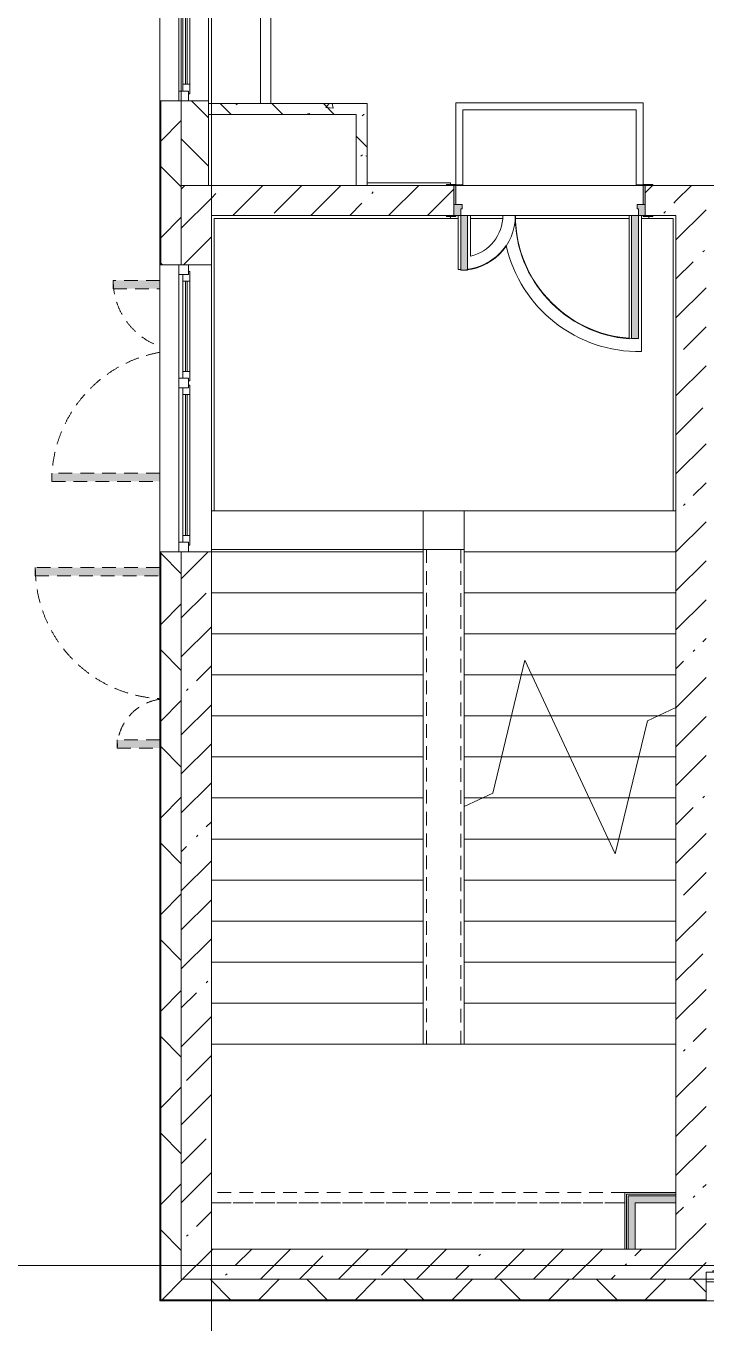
# Model space of a CAD drawing. Header units: millimetres. Extents: x 81663 to 277412, y -8553 to 29000.
# Drawn here: x 146981 to 151958, y -420 to 9067 of the extents above; entities that cross this region are included whole.
import ezdxf

# ---------------------------------------------------------------- set-up
doc = ezdxf.new("R2010")
doc.units = ezdxf.units.MM
doc.linetypes.add('200_ШТРИХ__ш1_п0_6_', pattern=[160, 100, -60])
doc.linetypes.add('Осевая', pattern=[3175, 635, -476.25, 1587.5, -476.25])
for name, color, linetype, lineweight in [('A-DETL-MBND', 7, '200_ШТРИХ__ш1_п0_6_', 9), ('A-GLAZ-2', 7, 'Continuous', 5), ('A-WALL', 7, 'Continuous', 9), ('A-WALL-4', 7, 'Continuous', 5), ('I-WALL-3', 7, 'Continuous', 5), ('S-STRS-2', 7, 'Continuous', 5), ('S-STRS-MBND-1', 7, 'Continuous', 5), ('Оси', 7, 'Continuous', 9), ('Оси-2', 7, 'Осевая', 9)]:
    doc.layers.add(name, color=color, linetype=linetype, lineweight=lineweight)
for name, color, linetype, lineweight, true_color in [('A-DOOR-2', 7, 'Continuous', 5, 0xe2e2e2), ('A-DOOR-3', 7, 'Continuous', 5, 0xaaaaaa), ('A-DOOR-FRAM-1', 7, 'Continuous', 5, 0xe2e2e2), ('A-DOOR-FRAM-3', 7, 'Continuous', 5, 0xaaaaaa), ('A-FLOR-2', 7, 'Continuous', 5, 0xaaaaaa), ('I-WALL-2', 7, 'Continuous', 9, 0xe7e7e7), ('I-WALL-5', 7, 'Continuous', 5, 0x787878)]:
    doc.layers.add(name, color=color, linetype=linetype, lineweight=lineweight, true_color=true_color)
pattern_1 = [(45, (148228.23, 0), (-353.5534, 353.5534), []), (135, (148228.23, 0), (-353.5534, -353.5534), [])]
pattern_2 = [(45, (148228.23, 0), (-285.123, 285.123), []), (45, (148513.35, 0), (-285.123, 285.123), [504.031, -100.806, 16.764, -84.042])]
pattern_3 = [(135, (148228.23, 0), (-377.17, -377.17), [533.4, -88.9, 17.78, -88.9]), (135, (148228.23, 376.94), (-377.17, -377.17), []), (50, (148228.23, 0), (637.645, -55.787), [66.675, -733.425]), (355, (148228.2, 0), (-123.35, 668.7), [53.34, -586.74]), (100.451, (148281.37, -4.65), (514.3, 612.91), [56.665, -623.315]), (46.184, (148228.2, 177.8), (948.78, -147.15), [100.01, -1100.14]), (96.636, (148307.3, 165.5), (830.91, 866), [85, -934.97]), (351.184, (148228.2, 177.8), (830.92, 865.99), [80.01, -880.11]), (21, (148317.13, 133.35), (530.65, -357.928), [66.675, -733.425]), (326, (148317.1, 133.35), (216.31, 644.66), [53.34, -586.74]), (71.451, (148361.35, 103.5), (746.96, 286.724), [56.665, -623.315]), (37.5, (148228.23, 0), (10.8105, 295.9426), [16.764, -562.864, 16.764, -578.866, -588.962]), (37.5, (148228.23, 0), (10.8105, 295.9426), [-1175.258, 16.764, -572.198]), (7.5, (148228.23, 0), (233.869, 350.632), [16.764, -322.834, 16.764, -549.529, -224.472]), (7.5, (148228.23, 0), (233.869, 350.632), [-905.89, 16.764, -207.708]), (327.5, (148029.98, 0), (474.568, -20.051), [16.764, -205.486, 16.764, -676.656, -920.115]), (327.5, (148029.98, 0), (474.568, -20.051), [-915.67, 16.764, -903.35]), (317.5, (147941.1, 0), (518.452, 88.993), [16.764, -272.16, 16.764, -443.738, -653.415]), (317.5, (147941.1, 0), (518.452, 88.993), [-749.427, 16.764, -636.65])]

# ---------------------------------------------------------------- blocks, each defined once
blk = doc.blocks.new('120_Окно_СКБ_1Ст - 120_Окно_СКБ_1Ст 900х2500_h_-22445987-2_5_3_птичка')
at = {"layer": 'A-GLAZ-2'}
for p, q in [((-450, -127), (-450, -57)), ((-450, -57), (-380, -57)), ((450, -57), (-450, -57)), ((-380, -57), (-380, -127)), ((380, -87), (-380, -87)), ((-380, -87), (-380, -127)), ((-330, -137), (-330, -87)), ((330, -137), (330, -87)), ((380, -127), (380, -57)), ((380, -57), (450, -57)), ((380, -127), (380, -87)), ((450, -57), (450, -127)), ((-380, -127), (-450, -127)), ((-450, -127), (-400, -127)), ((-380, -127), (-400, -127)), ((-400, -127), (-400, -137)), ((-400, -137), (400, -137)), ((400, -137), (-400, -137)), ((-330, -107), (330, -107)), ((330, -117), (-330, -117)), ((450, -127), (380, -127)), ((400, -127), (380, -127)), ((400, -127), (450, -127)), ((400, -137), (400, -127))]:
    blk.add_line(p, q, dxfattribs=at)
blk = doc.blocks.new('110_Дверь_СКБ_2Ст - Д-1 Лестничная клетка EIS60-24280000-2_5_3_птичка')
at = {"layer": 'A-DOOR-2'}
for points in [[(-637.5, 1010), (-637.5, 110), (-587.5, 110), (-587.5, 1010)], [(612.5, 510), (612.5, 110), (662.5, 110), (662.5, 510)], [(712.5, 30), (697.5, 30), (697.5, -110), (712.5, -110)]]:
    blk.add_hatch(color=256, dxfattribs=at).paths.add_polyline_path(points)
h = blk.add_hatch(color=256, dxfattribs=at)
h.paths.add_polyline_path([(712.5, 110), (662.5, 110), (662.5, 60), (652.5, 60), (652.5, 30), (712.5, 30), (712.5, 39.7)])
h.paths.add_polyline_path([(-687.5, 110), (-687.5, 30), (-627.5, 30), (-627.5, 60), (-637.5, 60), (-637.5, 110)])
at = {"layer": 'A-DOOR-FRAM-1'}
for points in [[(-742.5, 118), (-742.5, 110), (-672.5, 110), (-672.5, 118)], [(697.5, 118), (697.5, 110), (767.5, 110), (767.5, 118)], [(-672.5, 30), (-687.5, 30), (-687.5, -110), (-672.5, -110)], [(-672.5, -110), (-742.5, -110), (-742.5, -118), (-672.5, -118)], [(697.5, -110), (697.5, -118), (767.5, -118), (767.5, -110)]]:
    blk.add_hatch(color=256, dxfattribs=at).paths.add_polyline_path(points)
at = {"layer": 'A-DOOR-3'}
for p, q in [((-637.5, 1010), (-637.5, 110)), ((-587.5, 1010), (-637.5, 1010)), ((-587.5, 110), (-587.5, 1010)), ((662.5, 510), (612.5, 510)), ((612.5, 510), (612.5, 110)), ((662.5, 110), (662.5, 510)), ((-637.5, 110), (-587.5, 110)), ((612.5, 110), (662.5, 110))]:
    blk.add_line(p, q, dxfattribs=at)
for centre, radius, start, end in [((-637.5, 110), 900, 0, 90), ((662.5, 110), 400, 90, 180)]:
    blk.add_arc(centre, radius, start, end, dxfattribs=at)
at = {"layer": 'A-DOOR-FRAM-3'}
for p, q in [((-672.5, 118), (-742.5, 118)), ((-742.5, 118), (-742.5, 110)), ((-742.5, 110), (-672.5, 110)), ((-637.5, 110), (-687.5, 110)), ((-687.5, 110), (-687.5, 30)), ((-672.5, 110), (-672.5, 118)), ((-637.5, 60), (-637.5, 110)), ((662.5, 110), (662.5, 60)), ((712.5, 110), (662.5, 110)), ((767.5, 118), (697.5, 118)), ((697.5, 118), (697.5, 110)), ((697.5, 110), (767.5, 110)), ((712.5, 30), (712.5, 110)), ((767.5, 110), (767.5, 118)), ((-687.5, 30), (-627.5, 30)), ((-672.5, 30), (-687.5, 30)), ((-687.5, 30), (-687.5, -110)), ((-672.5, -110), (-672.5, 30)), ((-627.5, 60), (-637.5, 60)), ((-627.5, 30), (-627.5, 60)), ((662.5, 60), (652.5, 60)), ((652.5, 60), (652.5, 30)), ((652.5, 30), (712.5, 30)), ((712.5, 30), (697.5, 30)), ((697.5, 30), (697.5, -110)), ((712.5, -110), (712.5, 30)), ((-672.5, -110), (-742.5, -110)), ((-742.5, -110), (-742.5, -118)), ((-742.5, -118), (-672.5, -118)), ((-687.5, -110), (-672.5, -110)), ((-672.5, -118), (-672.5, -110)), ((697.5, -110), (712.5, -110)), ((767.5, -110), (697.5, -110)), ((697.5, -110), (697.5, -118)), ((697.5, -118), (767.5, -118)), ((767.5, -118), (767.5, -110))]:
    blk.add_line(p, q, dxfattribs=at)
blk = doc.blocks.new('120_Окно_СКБ_2Ст - 120_Окно_СКБ_2Ст 2100х2500 _мал створка справа_-22445857-2_5_3_птичка')
at = {"layer": 'A-GLAZ-2'}
for p, q in [((-1050, -127), (-1050, -57)), ((-1050, -57), (-980, -57)), ((1050, -57), (-1050, -57)), ((-980, -57), (-980, -127)), ((150, -87), (-980, -87)), ((-980, -87), (-980, -127)), ((-930, -137), (-930, -87)), ((100, -137), (100, -87)), ((150, -127), (150, -57)), ((150, -57), (220, -57)), ((150, -127), (150, -87)), ((220, -57), (220, -127)), ((980, -87), (220, -87)), ((220, -87), (220, -127)), ((270, -137), (270, -87)), ((930, -137), (930, -87)), ((980, -127), (980, -57)), ((980, -57), (1050, -57)), ((980, -127), (980, -87)), ((1050, -57), (1050, -127)), ((-980, -127), (-1050, -127)), ((-1050, -127), (-1000, -127)), ((-980, -127), (-1000, -127)), ((-1000, -127), (-1000, -137)), ((-1000, -137), (170, -137)), ((170, -137), (-1000, -137)), ((-930, -107), (100, -107)), ((100, -117), (-930, -117)), ((220, -127), (150, -127)), ((170, -127), (150, -127)), ((170, -127), (200, -127)), ((170, -137), (170, -127)), ((220, -127), (200, -127)), ((200, -127), (200, -137)), ((200, -137), (1000, -137)), ((1000, -137), (200, -137)), ((270, -107), (930, -107)), ((930, -117), (270, -117)), ((1050, -127), (980, -127)), ((1000, -127), (980, -127)), ((1000, -127), (1050, -127)), ((1000, -137), (1000, -127))]:
    blk.add_line(p, q, dxfattribs=at)
blk = doc.blocks.new('120_Окно_СКБ_2Ст - 120_Окно_СКБ_2Ст 2100х2400 _мал створка справа_-22446225-2_5_3_птичка')
at = {"layer": 'A-GLAZ-2'}
for p, q in [((-1050, -127), (-1050, -57)), ((-1050, -57), (-980, -57)), ((1050, -57), (-1050, -57)), ((-980, -57), (-980, -127)), ((150, -87), (-980, -87)), ((-980, -87), (-980, -127)), ((-930, -137), (-930, -87)), ((100, -137), (100, -87)), ((150, -127), (150, -57)), ((150, -57), (220, -57)), ((150, -127), (150, -87)), ((220, -57), (220, -127)), ((980, -87), (220, -87)), ((220, -87), (220, -127)), ((270, -137), (270, -87)), ((930, -137), (930, -87)), ((980, -127), (980, -57)), ((980, -57), (1050, -57)), ((980, -127), (980, -87)), ((1050, -57), (1050, -127)), ((-980, -127), (-1050, -127)), ((-1050, -127), (-1000, -127)), ((-980, -127), (-1000, -127)), ((-1000, -127), (-1000, -137)), ((-1000, -137), (170, -137)), ((170, -137), (-1000, -137)), ((-930, -107), (100, -107)), ((100, -117), (-930, -117)), ((220, -127), (150, -127)), ((170, -127), (150, -127)), ((170, -127), (200, -127)), ((170, -137), (170, -127)), ((220, -127), (200, -127)), ((200, -127), (200, -137)), ((200, -137), (1000, -137)), ((1000, -137), (200, -137)), ((270, -107), (930, -107)), ((930, -117), (270, -117)), ((1050, -127), (980, -127)), ((1000, -127), (980, -127)), ((1000, -127), (1050, -127)), ((1000, -137), (1000, -127))]:
    blk.add_line(p, q, dxfattribs=at)
blk = doc.blocks.new('110_Дверь_СКБ_2Ст_Наружная - ДН-1_л__ Двухстворчатая 1350 х3200 _ЛК_ в свету с верхним остеклением 2-22796854-2_5_3_птичка')
at = {"layer": 'A-DETL-MBND'}
for points in [[(-715.5, 869), (-715.5, 79), (-655.5, 79), (-655.5, 869)], [(694.5, 419), (694.5, 79), (754.5, 79), (754.5, 419)]]:
    blk.add_hatch(color=256, dxfattribs=at).paths.add_polyline_path(points)
for p, q in [((-715.5, 869), (-715.5, 79)), ((-655.5, 869), (-715.5, 869)), ((-655.5, 79), (-655.5, 869)), ((754.5, 419), (694.5, 419)), ((694.5, 419), (694.5, 79)), ((754.5, 79), (754.5, 419))]:
    blk.add_line(p, q, dxfattribs=at)
for centre, radius, start, end in [((-715.5, -91), 960, 10.26296, 90), ((754.5, -91), 510, 90, 160.40155)]:
    blk.add_arc(centre, radius, start, end, dxfattribs=at)
blk = doc.blocks.new('110_Дверь_СКБ_2Ст_Наружная - ДН-3_л__ Двухстворчатая 1200 х3200 из подвала EI30-23666533-2_5_3_птичка')
at = {"layer": 'A-DETL-MBND'}
for points in [[(619.5, 989), (619.5, 79), (679.5, 79), (679.5, 989)], [(-640.5, 79), (-580.5, 79), (-580.5, 389), (-640.5, 389)]]:
    blk.add_hatch(color=256, dxfattribs=at).paths.add_polyline_path(points)
for p, q in [((679.5, 989), (619.5, 989)), ((619.5, 989), (619.5, 79)), ((679.5, 79), (679.5, 989)), ((-640.5, 389), (-640.5, 79)), ((-580.5, 389), (-640.5, 389)), ((-580.5, 79), (-580.5, 389))]:
    blk.add_line(p, q, dxfattribs=at)
for centre, radius, start, end in [((679.5, 29), 960, 90, 176.98148), ((-640.5, 29), 360, 8.16602, 90)]:
    blk.add_arc(centre, radius, start, end, dxfattribs=at)
blk = doc.blocks.new('Зашивка приборов отопления15 - Зашивка приборов отопления-33281080-2_5_3_птичка')
at = {"layer": 'A-DETL-MBND'}
for p, q in [((3135, 535), (110, 535)), ((3135, 460), (110, 460)), ((110, 460), (3135, 460))]:
    blk.add_line(p, q, dxfattribs=at)
blk = doc.blocks.new('Зашивка приборов отопления42 - Зашивка приборов отопления-33374801-2_5_3_птичка')
at = {"layer": 'A-WALL-4'}
for p, q in [((37471.9, 23439), (35371.9, 23439)), ((37471.9, 23079), (37471.9, 23439)), ((35371.9, 23079), (37471.9, 23079)), ((37471.9, 23079), (35371.9, 23079)), ((37471.9, 23004), (37471.9, 23079)), ((35371.9, 23004), (37471.9, 23004))]:
    blk.add_line(p, q, dxfattribs=at)

msp = doc.modelspace()

# ---------------------------------------------------------------- hatches: boundary and pattern name
at = {"layer": 'A-WALL-4'}
h = msp.add_hatch(dxfattribs=at)
h.set_pattern_fill('FP_48', color=256, style=0, pattern_type=2)
h.set_pattern_definition(pattern_1)
h.paths.add_polyline_path([(148118.2, -100), (148118.2, 5220), (147968.2, 5220), (147968.2, -100)])
h.paths.add_polyline_path([(147968.2, 7320), (148118.2, 7320), (148118.2, 8520), (147968.2, 8520), (147968.2, 7750.3)])
h.paths.add_polyline_path([(148012.5, 10620), (148118.2, 10620), (148118.2, 11520), (147968.2, 11520), (147968.2, 10620)])
h.paths.add_polyline_path([(148118.2, 13120), (148118.2, 15350), (147968.2, 15350), (147968.2, 13120)])
h = msp.add_hatch(dxfattribs=at)
h.set_pattern_fill('FP_58', color=256, style=0, pattern_type=2)
h.set_pattern_definition([(135, (148228.23, 0), (-176.7767, -176.7767), [])])
h.paths.add_polyline_path([(148318.2, 7900), (148318.2, 8520), (148118.2, 8520), (148118.2, 7900)])
h.paths.add_polyline_path([(148118.2, 10620), (148318.2, 10620), (148318.2, 10900), (148118.2, 10900), (148118.2, 10642.6)])
h.paths.add_polyline_path([(148118.2, 11400), (148318.2, 11400), (148318.2, 11520), (148118.2, 11520)])
h.paths.add_polyline_path([(148318.2, 13120), (148318.2, 14700), (148118.2, 14700), (148118.2, 13120)])
h = msp.add_hatch(dxfattribs=at)
h.set_pattern_fill('FP_48', color=256, style=0, pattern_type=2)
h.set_pattern_definition(pattern_1)
h.paths.add_polyline_path([(223928.2, -250), (223928.2, -100), (219788.2, -100), (219788.2, -250), (223141.7, -250)])
h.paths.add_polyline_path([(217576.5, -250), (218888.2, -250), (218888.2, -100), (215288.2, -100), (215288.2, -250), (215721.5, -250)])
h.paths.add_polyline_path([(210156.4, -250), (210288.2, -250), (210288.2, -100), (209138.2, -100), (209138.2, -250), (209228.9, -250)])
h.paths.add_polyline_path([(205138.2, -250), (205388.2, -250), (205388.2, -100), (204638.2, -100), (204638.2, -250), (205055, -250)])
h.paths.add_polyline_path([(207038.2, -250), (207038.2, -100), (206288.2, -100), (206288.2, -250), (206446.3, -250)])
h.paths.add_polyline_path([(213388.2, -250), (214388.2, -250), (214388.2, -100), (213388.2, -100)])
h.paths.add_polyline_path([(201538.2, -250), (201538.2, -100), (200138.2, -100), (200138.2, -250), (200881.2, -250)])
h.paths.add_polyline_path([(197038.2, -250), (197038.2, -100), (195638.2, -100), (195638.2, -250), (196243.6, -250)])
h.paths.add_polyline_path([(193461, -250), (193538.2, -250), (193538.2, -100), (193164.6, -100), (193164.6, -250)])
h.paths.add_polyline_path([(191638.2, -250), (192264.6, -250), (192264.6, -100), (190888.2, -100), (190888.2, -250), (191606, -250)])
h.paths.add_polyline_path([(184118.2, -250), (184118.2, -100), (182998.2, -100), (182998.2, -250), (183722.1, -250)])
h.paths.add_polyline_path([(187268.2, -250), (187788.2, -250), (187788.2, -100), (186218.2, -100), (186218.2, -250), (186968.4, -250)])
h.paths.add_polyline_path([(181403.3, -250), (182098.2, -250), (182098.2, -100), (181238.2, -100), (181238.2, -250)])
h.paths.add_polyline_path([(179084.5, -250), (179138.2, -250), (179138.2, -100), (177438, -100), (177438, -250), (178620.7, -250)])
h.paths.add_polyline_path([(170273, -250), (170938.2, -250), (170938.2, -100), (169838.2, -100), (169838.2, -250)])
h.paths.add_polyline_path([(164707.9, -250), (165488.2, -250), (165488.2, -100), (164338.2, -100), (164338.2, -250)])
h.paths.add_polyline_path([(166388.2, -250), (167038.2, -250), (167038.2, -100), (166388.2, -100)])
h.paths.add_polyline_path([(173038.2, -250), (174638, -250), (174638, -100), (173038.2, -100)])
h.paths.add_polyline_path([(156788.2, -250), (156788.2, -100), (152858.2, -100), (152858.2, -250), (156360.2, -250)])
h.paths.add_polyline_path([(150795.1, -250), (151958.2, -250), (151958.2, -100), (147968.2, -100), (147968.2, -250), (148940.1, -250)])
h.paths.add_polyline_path([(159888.2, -250), (161238.2, -250), (161238.2, -100), (159888.2, -100)])
at = {"layer": 'I-WALL-2'}
for points in [[(151738.2, 460), (151738.2, 510), (151388.2, 510), (151388.2, 460), (151722.6, 460)], [(151438.2, 120), (151438.2, 460), (151388.2, 460), (151388.2, 120)]]:
    msp.add_hatch(color=256, dxfattribs=at).paths.add_polyline_path(points)
at = {"layer": 'I-WALL-3'}
h = msp.add_hatch(dxfattribs=at)
h.set_pattern_fill('FP_56', color=256, style=0, pattern_type=2)
h.set_pattern_definition(pattern_2)
h.paths.add_polyline_path([(148118.2, -100), (148338.2, -100), (148338.2, 5220), (148118.2, 5220), (148118.2, 1965.8)])
h.paths.add_polyline_path([(148118.2, 7320), (148338.2, 7320), (148338.2, 7900), (148118.2, 7900), (148118.2, 7750.3)])
h = msp.add_hatch(dxfattribs=at)
h.set_pattern_fill('FP_56', color=256, style=0, pattern_type=2)
h.set_pattern_definition(pattern_2)
h.paths.add_polyline_path([(148338.2, 7680), (150113.2, 7680), (150113.2, 7900), (148338.2, 7900), (148338.2, 7750.3)])
h.paths.add_polyline_path([(151513.2, 7680), (151738.2, 7680), (151738.2, 7900), (151513.2, 7900), (151513.2, 7730)])
h = msp.add_hatch(dxfattribs=at)
h.set_pattern_fill('FP_56', color=256, style=0, pattern_type=2)
h.set_pattern_definition(pattern_2)
h.paths.add_polyline_path([(151738.2, -100), (151958.2, -100), (151958.2, 7900), (151738.2, 7900), (151738.2, 120)])
h = msp.add_hatch(dxfattribs=at)
h.set_pattern_fill('FP_56', color=256, style=0, pattern_type=2)
h.set_pattern_definition(pattern_2)
h.paths.add_polyline_path([(151738.2, -100), (151738.2, 120), (148338.2, 120), (148338.2, -100), (151722.6, -100)])
at = {"layer": 'I-WALL-5'}
h = msp.add_hatch(dxfattribs=at)
h.set_pattern_fill('FP_69', color=256, style=0, pattern_type=2)
h.set_pattern_definition(pattern_3)
h.paths.add_polyline_path([(149398.2, 8420), (149478.2, 8420), (149478.2, 8500), (148318.2, 8500), (148318.2, 8420), (148940.1, 8420)])
h = msp.add_hatch(dxfattribs=at)
h.set_pattern_fill('FP_69', color=256, style=0, pattern_type=2)
h.set_pattern_definition(pattern_3)
h.paths.add_polyline_path([(149478.2, 7900), (149478.2, 8420), (149398.2, 8420), (149398.2, 7900)])

# ---------------------------------------------------------------- linework, layer by layer
at = {"layer": 'A-DETL-MBND'}
for p, q in [((149913.2, 1620), (149913.2, 5237.9)), ((150163.2, 5237.9), (150163.2, 1620))]:
    msp.add_line(p, q, dxfattribs=at)
at = {"layer": 'A-FLOR-2'}
for p, q in [((150127.9, 8503.9), (150127.9, 7908)), ((151497.7, 8503.9), (150127.9, 8503.9)), ((150177.9, 7903.9), (150177.9, 8453.9)), ((150177.9, 8453.9), (151447.7, 8453.9)), ((151447.7, 8453.9), (151447.7, 7903.9)), ((151497.7, 7903.9), (151497.7, 8503.9)), ((149478.2, 7920), (150088.2, 7920)), ((150088.2, 7920), (150088.2, 7908)), ((150128.2, 7903.9), (150177.9, 7903.9)), ((151447.7, 7903.9), (151497.7, 7903.9)), ((150145, 7659), (148358.2, 7659)), ((148358.2, 7659), (148358.2, 5520)), ((150088.2, 7672), (150088.2, 7659)), ((150145, 7680), (150145, 7285.7)), ((150235, 7680.2), (150163.2, 7680.2)), ((150235, 7383), (150235, 7680.2)), ((150235, 7659), (150469.2, 7659)), ((150561.2, 7680.2), (150471.2, 7680.2)), ((150562.4, 7659), (151396.2, 7659)), ((151463.2, 7680.2), (151396.2, 7680.2)), ((151396.2, 7680.2), (151396.2, 6777.9)), ((151486.2, 6685.4), (151486.2, 7680)), ((151717.2, 7659), (151486.2, 7659)), ((151538.2, 7659), (151538.2, 7672)), ((151717.2, 5520), (151717.2, 7659)), ((148358.2, 5520), (150188.2, 5520)), ((148338.2, 5237.9), (150188.2, 5237.9))]:
    msp.add_line(p, q, dxfattribs=at)
for centre, radius, start, end in [((150166.2, 7680.2), 305, 283.0427, 0), ((151466.2, 7680.2), 905, 180, 265.56313), ((150166.2, 7680.2), 395, 276.84991, 326.45952), ((151466.2, 7680.2), 995, 192.67054, 271.1511), ((150166.2, 7680.2), 395, 266.92799, 269.56999)]:
    msp.add_arc(centre, radius, start, end, dxfattribs=at)
at = {"layer": 'A-WALL'}
for p, q in [((147965.2, 8520), (147965.2, 7320)), ((147968.2, 8520), (147968.2, 7320)), ((148118.2, 8520), (148118.2, 7320)), ((148318.2, 8500), (148318.2, 8420)), ((148118.2, 7900), (148318.2, 7900)), ((149398.2, 7900), (149478.2, 7900)), ((147965.2, 5220), (147965.2, -253)), ((147968.2, 5220), (147968.2, -250)), ((148118.2, 5220), (148118.2, -100)), ((151375.7, 522.5), (151738.2, 522.5)), ((151375.7, 120), (151375.7, 522.5)), ((151388.2, 510), (151738.2, 510)), ((151388.2, 120), (151388.2, 510)), ((151738.2, 460), (151738.2, 535)), ((151363.2, 120), (151438.2, 120)), ((147965.2, -253), (151958.2, -253)), ((147968.2, -250), (151958.2, -250))]:
    msp.add_line(p, q, dxfattribs=at)
at = {"layer": 'A-WALL-4'}
for p, q in [((147960.2, 15358), (147960.2, -258)), ((148318.2, 10900), (148318.2, 8500)), ((148318.2, 8520), (147960.2, 8520)), ((148318.2, 7900), (148318.2, 8420)), ((147960.2, 7320), (148118.2, 7320)), ((148118.2, 5220), (147960.2, 5220)), ((151958.2, -100), (148118.2, -100)), ((151958.2, -258), (151958.2, -100)), ((147960.2, -258), (166388.2, -258))]:
    msp.add_line(p, q, dxfattribs=at)
at = {"layer": 'I-WALL-3'}
for p, q in [((148118.2, 8520), (148118.2, 10620)), ((148338.2, 10620), (148338.2, 8500)), ((149478.2, 8500), (148318.2, 8500)), ((149478.2, 7900), (149478.2, 8500)), ((148318.2, 8420), (149398.2, 8420)), ((148338.2, 8420), (148338.2, 7900)), ((149398.2, 8420), (149398.2, 7900)), ((149398.2, 7900), (148318.2, 7900)), ((150058.2, 7900), (149478.2, 7900)), ((150128.2, 7900), (151498.2, 7900)), ((152258.2, 7900), (151568.2, 7900)), ((148338.2, 120), (148338.2, 7680)), ((148338.2, 7680), (150058.2, 7680)), ((150471.2, 7680), (150235, 7680)), ((151396.2, 7680), (150560.9, 7680)), ((151568.2, 7680), (151738.2, 7680)), ((151738.2, 7680), (151738.2, 535)), ((148118.2, 7320), (148338.2, 7320)), ((148338.2, 5220), (148118.2, 5220)), ((151738.2, 535), (151363.2, 535)), ((151363.2, 535), (151363.2, 120)), ((151438.2, 460), (151738.2, 460)), ((151438.2, 120), (151438.2, 460)), ((151738.2, 460), (151738.2, 120)), ((151363.2, 120), (148338.2, 120)), ((151738.2, 120), (151438.2, 120)), ((151958.2, -100), (152858.2, -100))]:
    msp.add_line(p, q, dxfattribs=at)
at = {"layer": 'S-STRS-2'}
for p, q in [((148338.2, 5520), (149888.2, 5520)), ((151738.2, 5520), (150188.2, 5520)), ((150188.2, 5520), (150188.2, 5220)), ((151738.2, 5520), (150188.2, 5520)), ((148338.2, 5220), (149888.2, 5220)), ((148338.2, 5220), (149888.2, 5220)), ((149888.2, 5220), (149888.2, 5237.9)), ((149888.2, 4920), (149888.2, 5220)), ((150188.2, 5220), (150188.2, 4920)), ((151738.2, 5220), (150188.2, 5220)), ((151738.2, 5220), (150188.2, 5220)), ((148338.2, 4920), (149888.2, 4920)), ((148338.2, 4920), (149888.2, 4920)), ((149888.2, 4620), (149888.2, 4920)), ((150188.2, 4920), (150188.2, 4620)), ((151738.2, 4920), (150188.2, 4920)), ((151738.2, 4920), (150188.2, 4920)), ((148338.2, 4620), (149888.2, 4620)), ((148338.2, 4620), (149888.2, 4620)), ((149888.2, 4320), (149888.2, 4620)), ((150188.2, 4620), (150188.2, 4320)), ((151738.2, 4620), (150188.2, 4620)), ((151738.2, 4620), (150188.2, 4620)), ((148338.2, 4320), (149888.2, 4320)), ((148338.2, 4320), (149888.2, 4320)), ((149888.2, 4020), (149888.2, 4320)), ((150188.2, 4320), (150188.2, 4020)), ((150606.8, 4320), (150188.2, 4320)), ((150606.8, 4320), (150188.2, 4320)), ((150683.4, 4320), (150606.8, 4320)), ((150683.4, 4320), (150606.8, 4320)), ((151738.2, 4320), (150683.4, 4320)), ((151738.2, 4320), (150683.4, 4320)), ((148338.2, 4020), (149888.2, 4020)), ((148338.2, 4020), (149888.2, 4020)), ((149888.2, 3720), (149888.2, 4020)), ((150188.2, 4020), (150188.2, 3720)), ((150533.9, 4020), (150188.2, 4020)), ((150533.9, 4020), (150188.2, 4020)), ((150823.3, 4020), (150533.9, 4020)), ((150823.3, 4020), (150533.9, 4020)), ((151606.6, 4020), (150823.3, 4020)), ((151606.6, 4020), (150823.3, 4020)), ((151738.2, 4020), (151606.6, 4020)), ((151738.2, 4020), (151606.6, 4020)), ((148338.2, 3720), (149888.2, 3720)), ((148338.2, 3720), (149888.2, 3720)), ((149888.2, 3420), (149888.2, 3720)), ((150188.2, 3720), (150188.2, 3420)), ((150461, 3720), (150188.2, 3720)), ((150461, 3720), (150188.2, 3720)), ((150963.2, 3720), (150461, 3720)), ((150963.2, 3720), (150461, 3720)), ((151465.5, 3720), (150963.2, 3720)), ((151465.5, 3720), (150963.2, 3720)), ((151738.2, 3720), (151465.5, 3720)), ((151738.2, 3720), (151465.5, 3720)), ((148338.2, 3420), (149888.2, 3420)), ((148338.2, 3420), (149888.2, 3420)), ((149888.2, 3120), (149888.2, 3420)), ((150188.2, 3420), (150188.2, 3358.6)), ((150319.9, 3420), (150188.2, 3420)), ((150319.9, 3420), (150188.2, 3420)), ((151103.1, 3420), (150319.9, 3420)), ((151103.1, 3420), (150319.9, 3420)), ((151392.6, 3420), (151103.1, 3420)), ((151392.6, 3420), (151103.1, 3420)), ((151738.2, 3420), (151392.6, 3420)), ((151738.2, 3420), (151392.6, 3420)), ((150188.2, 3358.6), (150188.2, 3120)), ((148338.2, 3120), (149888.2, 3120)), ((148338.2, 3120), (149888.2, 3120)), ((149888.2, 2820), (149888.2, 3120)), ((150188.2, 3120), (150188.2, 2820)), ((151243, 3120), (150188.2, 3120)), ((151243, 3120), (150188.2, 3120)), ((151319.7, 3120), (151243, 3120)), ((151319.7, 3120), (151243, 3120)), ((151738.2, 3120), (151319.7, 3120)), ((151738.2, 3120), (151319.7, 3120)), ((148338.2, 2820), (149888.2, 2820)), ((148338.2, 2820), (149888.2, 2820)), ((149888.2, 2520), (149888.2, 2820)), ((150188.2, 2820), (150188.2, 2520)), ((151738.2, 2820), (150188.2, 2820)), ((151738.2, 2820), (150188.2, 2820)), ((148338.2, 2520), (149888.2, 2520)), ((148338.2, 2520), (149888.2, 2520)), ((149888.2, 2220), (149888.2, 2520)), ((150188.2, 2520), (150188.2, 2220)), ((151738.2, 2520), (150188.2, 2520)), ((151738.2, 2520), (150188.2, 2520)), ((148338.2, 2220), (149888.2, 2220)), ((148338.2, 2220), (149888.2, 2220)), ((149888.2, 1920), (149888.2, 2220)), ((150188.2, 2220), (150188.2, 1920)), ((151738.2, 2220), (150188.2, 2220)), ((151738.2, 2220), (150188.2, 2220)), ((148338.2, 1920), (149888.2, 1920)), ((148338.2, 1920), (149888.2, 1920)), ((149888.2, 1620), (149888.2, 1920)), ((150188.2, 1920), (150188.2, 1620)), ((151738.2, 1920), (150188.2, 1920)), ((151738.2, 1920), (150188.2, 1920)), ((148338.2, 1620), (149888.2, 1620)), ((148338.2, 1620), (149888.2, 1620)), ((150188.2, 1620), (149888.2, 1620)), ((151738.2, 1620), (150188.2, 1620)), ((151738.2, 1620), (150188.2, 1620))]:
    msp.add_line(p, q, dxfattribs=at)
at = {"layer": 'S-STRS-MBND-1'}
for p, q in [((148338.2, 5520), (149888.2, 5520)), ((148338.2, 1620), (148338.2, 5520)), ((149888.2, 1620), (149888.2, 5520)), ((148338.2, 5220), (149888.2, 5220)), ((148338.2, 5220), (149888.2, 5220)), ((148338.2, 4920), (149888.2, 4920)), ((148338.2, 4920), (149888.2, 4920)), ((148338.2, 4620), (149888.2, 4620)), ((148338.2, 4620), (149888.2, 4620)), ((150396.8, 3455.9), (150633.1, 4428.1)), ((150633.1, 4428.1), (151293.4, 3011.9)), ((148338.2, 4320), (149888.2, 4320)), ((148338.2, 4320), (149888.2, 4320)), ((150683.4, 4320), (150606.8, 4320)), ((150683.4, 4320), (150606.8, 4320)), ((151529.7, 3984.1), (151738.2, 4081.4)), ((148338.2, 4020), (149888.2, 4020)), ((148338.2, 4020), (149888.2, 4020)), ((150823.3, 4020), (150533.9, 4020)), ((150823.3, 4020), (150533.9, 4020)), ((151738.2, 4020), (151606.6, 4020)), ((151738.2, 4020), (151606.6, 4020)), ((151293.4, 3011.9), (151529.7, 3984.1)), ((148338.2, 3720), (149888.2, 3720)), ((148338.2, 3720), (149888.2, 3720)), ((150963.2, 3720), (150461, 3720)), ((150963.2, 3720), (150461, 3720)), ((151738.2, 3720), (151465.5, 3720)), ((151738.2, 3720), (151465.5, 3720)), ((148338.2, 3420), (149888.2, 3420)), ((148338.2, 3420), (149888.2, 3420)), ((150188.2, 3358.6), (150396.8, 3455.9)), ((151103.1, 3420), (150319.9, 3420)), ((151103.1, 3420), (150319.9, 3420)), ((151738.2, 3420), (151392.6, 3420)), ((151738.2, 3420), (151392.6, 3420)), ((151738.2, 3420), (151738.2, 1620)), ((150188.2, 3358.6), (150188.2, 1620)), ((148338.2, 3120), (149888.2, 3120)), ((148338.2, 3120), (149888.2, 3120)), ((151243, 3120), (150188.2, 3120)), ((151243, 3120), (150188.2, 3120)), ((151738.2, 3120), (151319.7, 3120)), ((151738.2, 3120), (151319.7, 3120)), ((148338.2, 2820), (149888.2, 2820)), ((148338.2, 2820), (149888.2, 2820)), ((151738.2, 2820), (150188.2, 2820)), ((151738.2, 2820), (150188.2, 2820)), ((148338.2, 2520), (149888.2, 2520)), ((148338.2, 2520), (149888.2, 2520)), ((151738.2, 2520), (150188.2, 2520)), ((151738.2, 2520), (150188.2, 2520)), ((148338.2, 2220), (149888.2, 2220)), ((148338.2, 2220), (149888.2, 2220)), ((151738.2, 2220), (150188.2, 2220)), ((151738.2, 2220), (150188.2, 2220)), ((148338.2, 1920), (149888.2, 1920)), ((148338.2, 1920), (149888.2, 1920)), ((151738.2, 1920), (150188.2, 1920)), ((151738.2, 1920), (150188.2, 1920)), ((148338.2, 1620), (148338.2, 120)), ((148338.2, 1620), (149888.2, 1620)), ((148338.2, 1620), (149888.2, 1620)), ((150188.2, 1620), (149888.2, 1620)), ((151738.2, 1620), (150188.2, 1620)), ((151738.2, 1620), (150188.2, 1620)), ((151738.2, 120), (151738.2, 1620)), ((148338.2, 120), (151738.2, 120))]:
    msp.add_line(p, q, dxfattribs=at)
at = {"layer": 'Оси'}
for p, q in [((148338.2, 5439), (148338.2, 15380)), ((148338.2, -4552.8), (148338.2, 5388.2)), ((146000.7, 0), (158500.7, 0))]:
    msp.add_line(p, q, dxfattribs=at)
at = {"layer": 'Оси-2'}
msp.add_line((148338.2, 5388.2), (148338.2, 5439), dxfattribs=at)

# ---------------------------------------------------------------- block references
at = {"layer": 'A-DETL-MBND', "rotation": 89.99999999999991}
for name, p in [('110_Дверь_СКБ_2Ст_Наружная - ДН-1_л__ Двухстворчатая 1350 х3200 _ЛК_ в свету с верхним остеклением 2-22796854-2_5_3_птичка', (148039.2, 6450.5)), ('110_Дверь_СКБ_2Ст_Наружная - ДН-3_л__ Двухстворчатая 1200 х3200 из подвала EI30-23666533-2_5_3_птичка', (148039.2, 4425.5))]:
    msp.add_blockref(name, p, dxfattribs=at)
at = {"layer": 'A-DETL-MBND'}
msp.add_blockref('Зашивка приборов отопления15 - Зашивка приборов отопления-33281080-2_5_3_птичка', (148228.2, 0), dxfattribs=at)
at = {"layer": 'A-DOOR-3', "rotation": 180}
msp.add_blockref('110_Дверь_СКБ_2Ст - Д-1 Лестничная клетка EIS60-24280000-2_5_3_птичка', (150825.7, 7790), dxfattribs=at)
at = {"layer": 'A-GLAZ-2'}
for name, p, rotation in [('120_Окно_СКБ_2Ст - 120_Окно_СКБ_2Ст 2100х2500 _мал створка справа_-22445857-2_5_3_птичка', (148043.2, 9570), 89.99999999999993), ('120_Окно_СКБ_2Ст - 120_Окно_СКБ_2Ст 2100х2400 _мал створка справа_-22446225-2_5_3_птичка', (148043.2, 6270), 89.99999999999993), ('120_Окно_СКБ_1Ст - 120_Окно_СКБ_1Ст 900х2500_h_-22445987-2_5_3_птичка', (152408.2, -175), 180)]:
    msp.add_blockref(name, p, dxfattribs=dict(at, rotation=rotation))
at = {"layer": 'A-WALL-4', "rotation": 90.0000000000001}
msp.add_blockref('Зашивка приборов отопления42 - Зашивка приборов отопления-33374801-2_5_3_птичка', (171777.2, -26871.9), dxfattribs=at)

doc.saveas('drawing.dxf')
